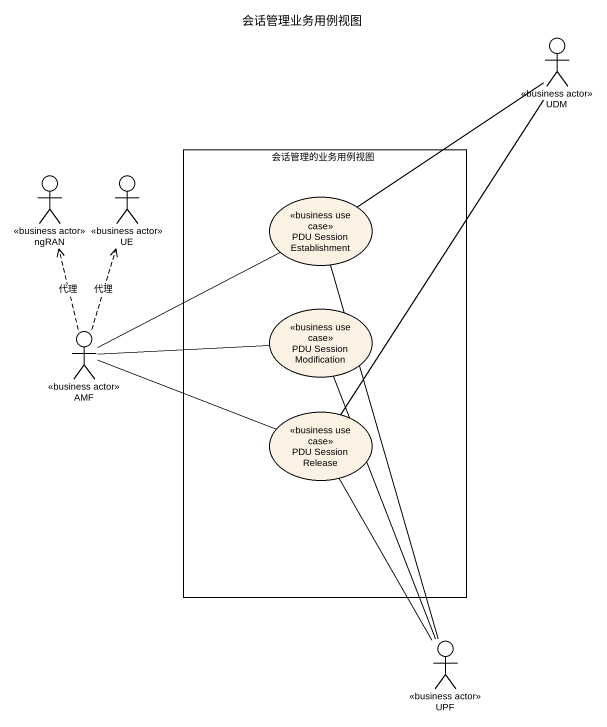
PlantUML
@startuml
title 会话管理业务用例视图
actor UDM <<business actor>>
actor ngRAN <<business actor>>
actor UE <<business actor>>
rectangle 会话管理的业务用例视图 {
  usecase "PDU Session Establishment" as PDU_Session_Establishment <<business use case>>
  usecase "PDU Session Modification" as PDU_Session_Modification <<business use case>>
  usecase "PDU Session Release" as PDU_Session_Release <<business use case>>
}
actor AMF <<business actor>>
actor UPF <<business actor>>
UDM -- PDU_Session_Establishment
UDM -- PDU_Session_Release
AMF .up.> ngRAN : 代理
AMF .up.> UE : 代理
AMF -up- PDU_Session_Establishment
AMF -right- PDU_Session_Modification
AMF -right- PDU_Session_Release
UPF -up- PDU_Session_Establishment
UPF -up- PDU_Session_Modification
UPF -up- PDU_Session_Release
@enduml
